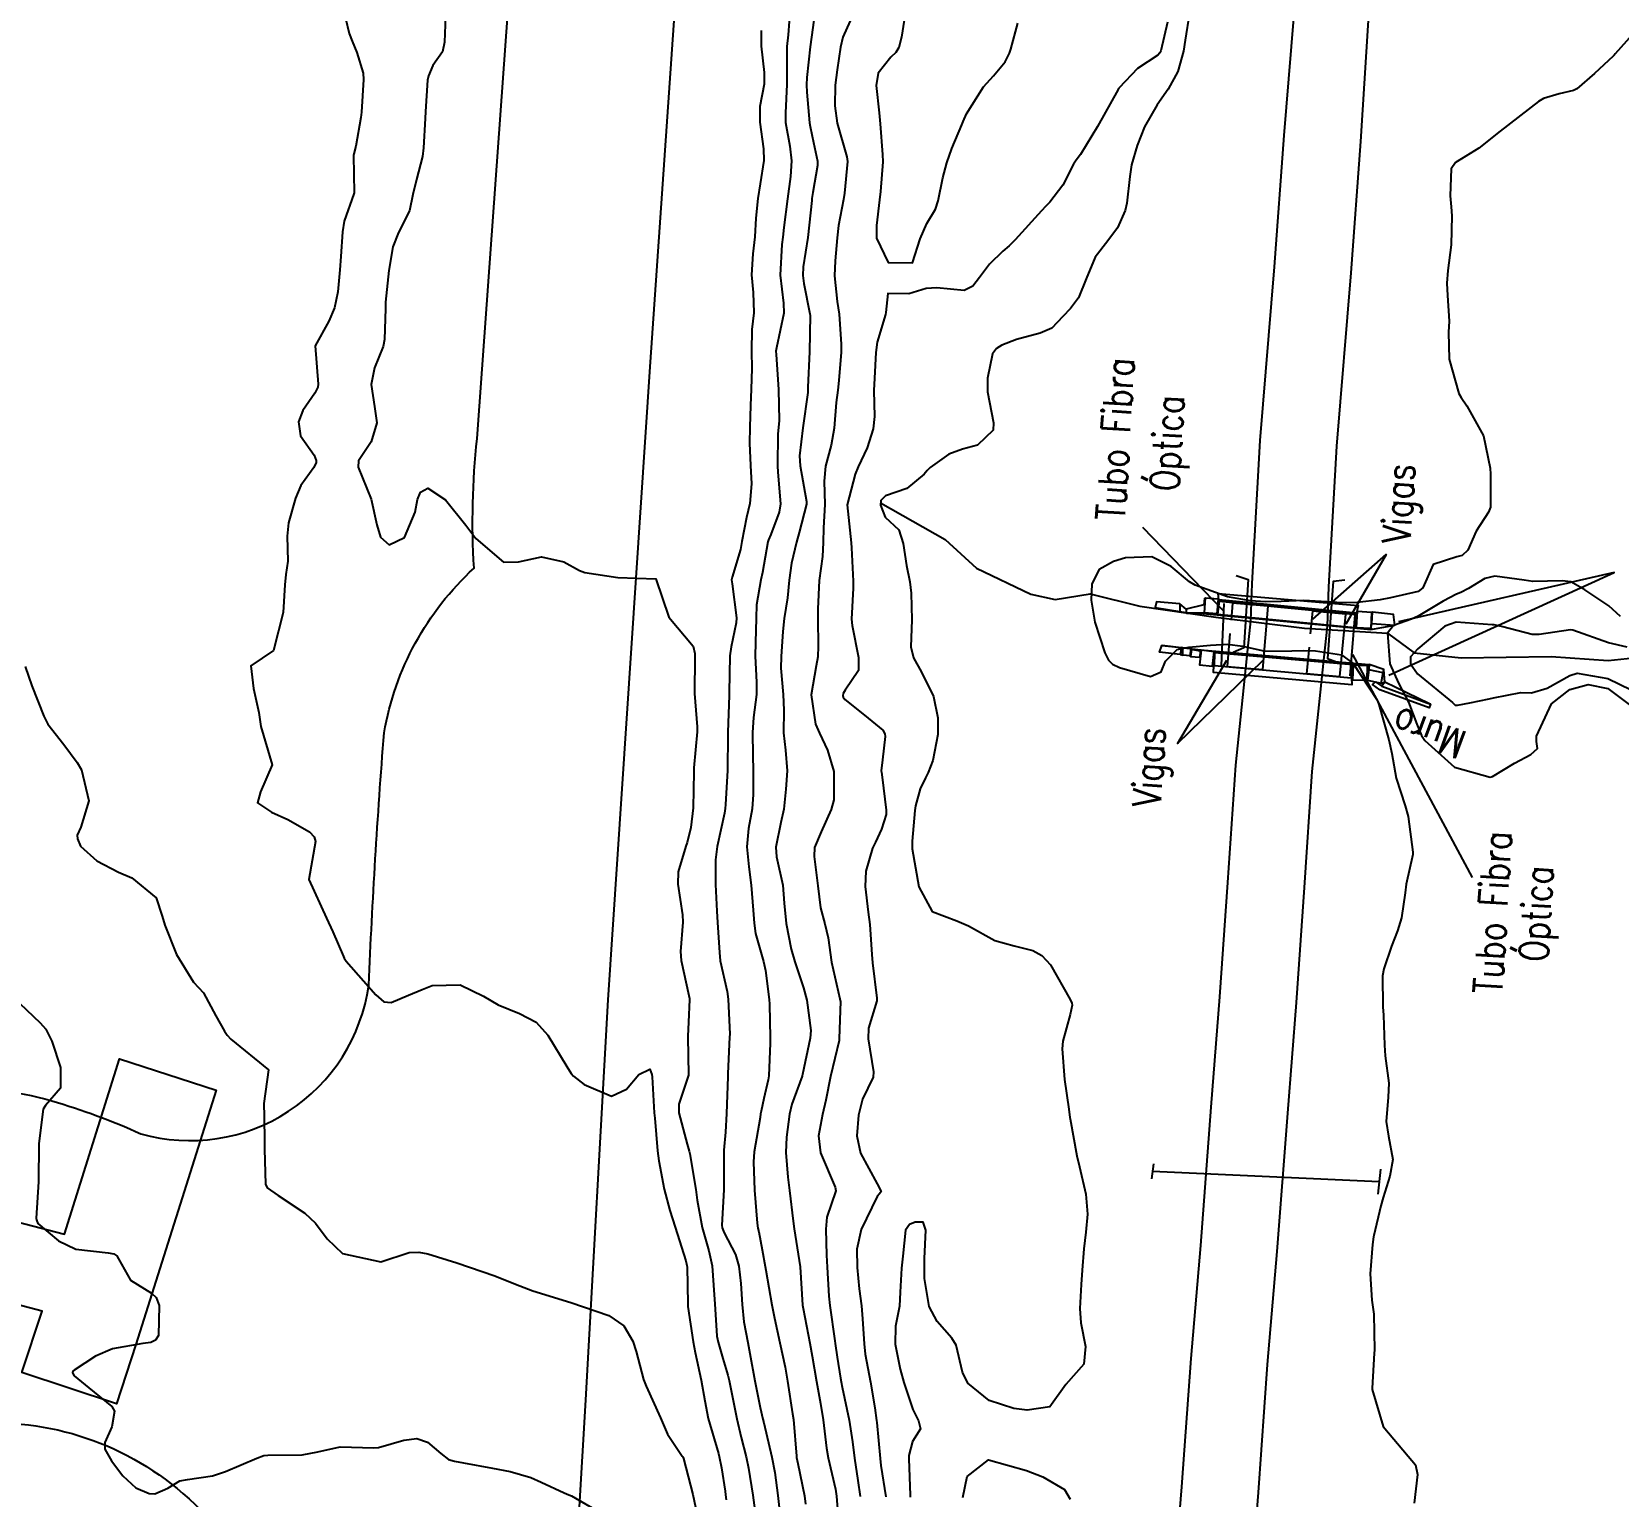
# Model space of a CAD drawing. Header units: metres. Extents: x 292545 to 299085, y 7450245 to 7463078.
# Drawn here: x 296440.6 to 296523.8, y 7460096.1 to 7460172.9 of the extents above; entities that cross this region are included whole.
import ezdxf

# ---------------------------------------------------------------- set-up
doc = ezdxf.new("R2010")
doc.units = ezdxf.units.M
doc.linetypes.add('CONTINUO', pattern=[0])
doc.linetypes.add('TRACEJADO', pattern=[8.7, 8, -0.7])
for name, color, linetype in [('Curvas de Nivel 1m', 11, 'Continuous'), ('Curvas de Nivel 5m', 15, 'Continuous'), ('Edificações', 30, 'Continuous'), ('Hidrografia', 140, 'Continuous'), ('Linha Férrea', 20, 'Continuous'), ('MURO', 30, 'Continuous'), ('PONTE', 45, 'CONTINUO'), ('Pontes e viadutos', 190, 'Continuous'), ('Pórtico', 62, 'Continuous'), ('TEXTO', 45, 'Continuous'), ('TUBO', 45, 'Continuous'), ('Vias Primárias', 230, 'Continuous'), ('VIGA', 190, 'Continuous')]:
    doc.layers.add(name, color=color, linetype=linetype)
doc.styles.add('ROMANS', font='romans', dxfattribs={"height": 0.2})

msp = doc.modelspace()

# ---------------------------------------------------------------- linework, layer by layer
at = {"layer": 'Curvas de Nivel 1m', "flags": 128}
for points, elevation in [([(296462.293, 7460173.697), (296462.242, 7460172.324), (296462.14, 7460171.83), (296461.635, 7460171.104), (296461.4, 7460170.559), (296461.356, 7460170.333), (296461.241, 7460168.699), (296461.225, 7460168.334), (296461.141, 7460166.781), (296461.081, 7460166.335), (296460.777, 7460165.125), (296460.581, 7460164.34), (296460.402, 7460163.484), (296459.819, 7460162.347), (296459.525, 7460161.592), (296459.322, 7460160.362), (296459.154, 7460158.697), (296459.143, 7460158.363), (296459.095, 7460156.735), (296459.018, 7460156.364), (296458.562, 7460155.253), (296458.394, 7460154.37), (296458.573, 7460153.221), (296458.687, 7460152.367), (296458.402, 7460151.371), (296457.722, 7460150.377), (296457.718, 7460150.047), (296458.386, 7460148.37), (296458.695, 7460147.021), (296458.886, 7460146.365), (296459.339, 7460145.975), (296460.143, 7460146.348), (296460.7, 7460147.683), (296460.83, 7460148.338), (296460.973, 7460148.731), (296461.372, 7460148.941), (296462.285, 7460148.321), (296463.35, 7460147.002), (296463.884, 7460146.305), (296465.331, 7460145.062), (296466.128, 7460145.076), (296467.334, 7460145.347), (296468.507, 7460145.072), (296469.327, 7460144.619), (296469.606, 7460144.516), (296471.323, 7460144.25), (296473.323, 7460144.19), (296474.004, 7460142.183), (296475.278, 7460140.651), (296475.377, 7460140.272), (296475.371, 7460140.169), (296475.361, 7460140.079), (296475.349, 7460138.168), (296475.486, 7460136.427), (296475.488, 7460136.166), (296475.317, 7460134.281), (296475.31, 7460134.168), (296475.308, 7460134.062), (296475.278, 7460132.168), (296475.163, 7460131.142), (296474.962, 7460130.365), (296474.894, 7460130.173), (296474.491, 7460128.825), (296474.483, 7460128.176), (296474.715, 7460126.568), (296474.731, 7460126.174), (296474.616, 7460124.646), (296474.646, 7460124.174), (296475.055, 7460122.334), (296475.09, 7460122.17), (296475.093, 7460122.129), (296475.041, 7460120.932), (296475.008, 7460120.196), (296475.006, 7460120.17), (296475.023, 7460119.17), (296475.033, 7460118.17), (296475.03, 7460118.152), (296475.012, 7460118.109), (296474.524, 7460116.64), (296474.531, 7460116.175), (296474.967, 7460114.529), (296475.072, 7460114.169), (296475.107, 7460114.023), (296475.425, 7460112.165), (296475.494, 7460111.605), (296475.753, 7460110.162), (296476.107, 7460108.951), (296476.281, 7460108.156), (296476.389, 7460106.636), (296476.41, 7460106.155), (296476.531, 7460104.469), (296476.585, 7460104.153), (296476.834, 7460103.298), (296477.107, 7460102.427), (296477.175, 7460102.145), (296477.253, 7460101.707), (296477.565, 7460100.138), (296477.804, 7460099.155), (296478.062, 7460098.131), (296478.179, 7460097.541), (296478.408, 7460096.125), (296478.675, 7460094.169)], 664), ([(296480.371, 7460174.11), (296480.267, 7460172.719), (296480.199, 7460172.112), (296480.185, 7460171.572), (296480.2, 7460170.111), (296480.12, 7460168.624), (296480.13, 7460168.112), (296480.353, 7460166.871), (296480.439, 7460166.107), (296480.388, 7460165.29), (296480.227, 7460164.11), (296480.041, 7460162.616), (296479.981, 7460162.113), (296479.925, 7460161.716), (296479.836, 7460160.115), (296480.026, 7460158.65), (296480.043, 7460158.112), (296479.65, 7460156.302), (296479.622, 7460156.118), (296479.626, 7460155.952), (296479.763, 7460154.115), (296479.788, 7460152.486), (296479.759, 7460152.117), (296479.728, 7460151.798), (296479.697, 7460150.117), (296479.721, 7460149.783), (296479.862, 7460148.115), (296479.798, 7460147.676), (296479.347, 7460146.518), (296479.232, 7460146.233), (296479.205, 7460146.121), (296478.921, 7460144.521), (296478.833, 7460144.125), (296478.603, 7460142.827), (296478.589, 7460142.127), (296478.558, 7460140.849), (296478.533, 7460140.127), (296478.61, 7460138.769), (296478.604, 7460138.126), (296478.445, 7460136.914), (296478.401, 7460136.128), (296478.416, 7460134.923), (296478.433, 7460134.128), (296478.43, 7460132.882), (296478.37, 7460132.128), (296478.192, 7460131.1), (296478.101, 7460130.131), (296478.194, 7460129.078), (296478.318, 7460128.128), (296478.426, 7460126.814), (296478.472, 7460126.129), (296478.558, 7460125.588), (296478.972, 7460124.122), (296479.076, 7460123.639), (296479.263, 7460122.118), (296479.284, 7460121.884), (296479.317, 7460120.117), (296479.312, 7460119.835), (296479.253, 7460118.118), (296479.22, 7460117.907), (296478.995, 7460116.924), (296478.84, 7460116.267), (296478.821, 7460116.122), (296478.799, 7460115.94), (296478.484, 7460114.127), (296478.443, 7460113.613), (296478.501, 7460112.127), (296478.64, 7460110.401), (296478.68, 7460110.124), (296478.719, 7460109.931), (296478.902, 7460108.988), (296479.049, 7460108.118), (296479.085, 7460107.923), (296479.406, 7460106.115), (296479.55, 7460105.42), (296479.834, 7460104.11), (296480.102, 7460102.836), (296480.234, 7460102.106), (296480.499, 7460100.402), (296480.539, 7460100.103), (296480.697, 7460098.177), (296480.704, 7460098.101), (296480.768, 7460097.791), (296481.113, 7460096.096), (296481.179, 7460095.655)], 662), ([(296481.672, 7460173.997), (296481.416, 7460172.094), (296481.251, 7460170.473), (296481.231, 7460170.096), (296481.238, 7460169.714), (296481.383, 7460168.093), (296481.412, 7460167.903), (296481.593, 7460167.077), (296481.802, 7460166.088), (296481.803, 7460165.864), (296481.558, 7460164.443), (296481.509, 7460164.135), (296481.503, 7460164.091), (296481.497, 7460164.035), (296481.302, 7460162.093), (296481.058, 7460160.549), (296481.028, 7460160.097), (296481.079, 7460159.677), (296481.398, 7460158.091), (296481.409, 7460158.018), (296481.391, 7460156.091), (296481.297, 7460154.23), (296481.296, 7460154.092), (296481.291, 7460153.951), (296481.036, 7460152.104), (296480.866, 7460150.638), (296480.885, 7460150.105), (296481.22, 7460148.247), (296481.224, 7460148.101), (296480.846, 7460146.607), (296480.707, 7460146.106), (296480.436, 7460144.999), (296480.316, 7460144.11), (296480.225, 7460143.19), (296480.051, 7460142.112), (296479.98, 7460141.419), (296479.893, 7460140.114), (296479.874, 7460139.504), (296479.998, 7460138.112), (296480.043, 7460137.304), (296480.018, 7460136.112), (296480.12, 7460135.205), (296480.213, 7460134.11), (296480.139, 7460133.16), (296480.028, 7460132.111), (296479.879, 7460131.4), (296479.615, 7460130.115), (296479.655, 7460129.605), (296479.976, 7460128.112), (296480.06, 7460127.169), (296480.165, 7460126.109), (296480.428, 7460124.768), (296480.606, 7460124.105), (296481.063, 7460122.743), (296481.242, 7460122.097), (296481.444, 7460120.501), (296481.418, 7460120.094), (296481.014, 7460118.19), (296480.997, 7460118.117), (296480.991, 7460118.1), (296480.461, 7460116.635), (296480.341, 7460116.106), (296480.176, 7460114.903), (296480.136, 7460114.108), (296480.246, 7460112.804), (296480.331, 7460112.106), (296480.526, 7460110.497), (296480.583, 7460110.103), (296480.893, 7460108.1), (296481.024, 7460106.098), (296481.049, 7460105.91), (296481.404, 7460104.094), (296481.52, 7460103.41), (296481.745, 7460102.091), (296481.963, 7460100.931), (296482.093, 7460100.087), (296482.269, 7460098.594), (296482.356, 7460098.084), (296482.748, 7460096.444), (296482.807, 7460096.079), (296482.936, 7460094.288)], 661), ([(296486.439, 7460174.039), (296486.202, 7460172.586), (296486.063, 7460172.044), (296485.907, 7460171.788), (296485.645, 7460171.541), (296484.991, 7460170.698), (296484.872, 7460170.058), (296485.041, 7460168.623), (296485.088, 7460168.055), (296485.208, 7460166.432), (296485.223, 7460166.054), (296485.111, 7460164.503), (296485.053, 7460164.055), (296484.888, 7460162.708), (296484.901, 7460162.056), (296485.514, 7460160.778), (296486.779, 7460160.766), (296487.19, 7460162.025), (296487.541, 7460162.826), (296487.998, 7460163.566), (296488.128, 7460164.014), (296488.373, 7460165.21), (296488.58, 7460166.01), (296488.841, 7460166.757), (296489.377, 7460168.002), (296489.442, 7460168.164), (296489.609, 7460168.573), (296490.51, 7460169.987), (296491.037, 7460170.573), (296491.643, 7460171.292), (296491.867, 7460171.75), (296491.938, 7460171.967), (296492.31, 7460173.32)], 659), ([(296501.306, 7460173.864), (296501.08, 7460172.444), (296500.99, 7460171.867), (296500.706, 7460170.8), (296500.188, 7460169.874), (296499.615, 7460169.053), (296498.946, 7460167.887), (296498.559, 7460166.92), (296498.274, 7460165.893), (296498.176, 7460165.292), (296498.032, 7460163.895), (296497.935, 7460163.51), (296497.54, 7460162.6), (296497.035, 7460161.907), (296496.373, 7460161.064), (296495.893, 7460159.924), (296495.493, 7460158.92), (296495.063, 7460158.359), (296494.676, 7460157.938), (296494.087, 7460157.334), (296493.474, 7460157.062), (296492.237, 7460156.735), (296491.468, 7460156.44), (296491.187, 7460156.262), (296490.976, 7460155.985), (296490.722, 7460154.709), (296490.717, 7460153.987), (296491.04, 7460152.36), (296491.015, 7460151.984), (296490.193, 7460151.204), (296489.403, 7460150.981), (296488.688, 7460150.719), (296487.711, 7460150.017), (296487.545, 7460149.864), (296487.388, 7460149.67), (296486.487, 7460148.922), (296485.37, 7460148.54), (296485.126, 7460148.293), (296485.099, 7460148.053), (296485.357, 7460147.414), (296486.073, 7460146.762), (296486.296, 7460146.036), (296486.469, 7460144.89), (296486.643, 7460144.03), (296486.714, 7460143.436), (296486.753, 7460142.035), (296486.701, 7460140.614), (296486.83, 7460140.034), (296487.262, 7460139.29), (296487.891, 7460138.02), (296488.11, 7460136.895), (296488.118, 7460136.017), (296487.85, 7460134.661), (296487.606, 7460134.024), (296487.468, 7460133.756), (296487.19, 7460133.176), (296486.935, 7460132.274), (296486.905, 7460132.033), (296486.768, 7460130.423), (296486.766, 7460130.034), (296487.123, 7460128.03), (296487.824, 7460126.733), (296489.105, 7460126.251), (296489.714, 7460125.994), (296491.095, 7460125.215), (296492.121, 7460124.942), (296493.09, 7460124.685), (296493.565, 7460124.43), (296494.022, 7460123.946), (296495.056, 7460122.13), (296495.142, 7460121.929), (296495.155, 7460121.826), (296495.047, 7460121.335), (296494.664, 7460119.936), (296494.634, 7460119.541), (296494.762, 7460117.934), (296494.99, 7460116.374), (296495.042, 7460115.929), (296495.049, 7460115.863), (296495.41, 7460113.926), (296495.537, 7460113.342), (296495.877, 7460111.921), (296495.969, 7460110.873), (296495.871, 7460109.92), (296495.771, 7460109.054), (296495.681, 7460107.922), (296495.633, 7460107.171), (296495.556, 7460105.923), (296495.613, 7460105.165), (296495.853, 7460103.92), (296495.763, 7460102.991), (296494.823, 7460101.93), (296493.979, 7460100.768), (296492.802, 7460100.588), (296492.093, 7460100.678), (296490.809, 7460101.085), (296489.686, 7460101.997), (296489.405, 7460102.577), (296489.077, 7460103.998), (296488.846, 7460104.358), (296488.079, 7460105.235), (296487.661, 7460106.018), (296487.421, 7460107.486), (296487.409, 7460108.022), (296487.421, 7460108.545), (296487.491, 7460110.021), (296487.336, 7460110.443), (296486.917, 7460110.454), (296486.63, 7460110.318), (296486.412, 7460110.035), (296486.275, 7460108.66), (296486.205, 7460108.037), (296486.138, 7460106.774), (296486.107, 7460106.038), (296485.893, 7460104.999), (296485.868, 7460104.04), (296486.133, 7460102.734), (296486.324, 7460102.035), (296486.802, 7460100.627), (296487.094, 7460100.027), (296487.211, 7460099.603), (296486.782, 7460098.951), (296486.594, 7460098.213), (296486.587, 7460098.032), (296486.655, 7460096.12), (296486.67, 7460096.031)], 658), ([(296478.851, 7460172.938), (296478.856, 7460172.128), (296479.011, 7460170.747), (296478.999, 7460170.126), (296478.783, 7460168.957), (296478.772, 7460168.128), (296478.976, 7460166.739), (296478.992, 7460166.126), (296478.798, 7460164.894), (296478.675, 7460164.129), (296478.569, 7460163.104), (296478.51, 7460162.13), (296478.411, 7460161.239), (296478.336, 7460160.132), (296478.432, 7460159.198), (296478.458, 7460158.13), (296478.35, 7460157.255), (296478.335, 7460156.131), (296478.363, 7460155.217), (296478.318, 7460154.131), (296478.281, 7460153.274), (296478.253, 7460152.132), (296478.237, 7460151.3), (296478.281, 7460150.131), (296478.338, 7460149.171), (296478.249, 7460148.131), (296478.078, 7460147.411), (296477.839, 7460146.135), (296477.755, 7460145.718), (296477.324, 7460144.272), (296477.298, 7460144.14), (296477.32, 7460143.917), (296477.55, 7460142.137), (296477.545, 7460141.883), (296477.278, 7460140.616), (296477.201, 7460140.141), (296477.167, 7460138.219), (296477.17, 7460138.141), (296477.169, 7460138.067), (296477.104, 7460136.142), (296477.106, 7460136.026), (296477.084, 7460134.142), (296476.969, 7460132.35), (296476.953, 7460132.143), (296476.917, 7460131.891), (296476.537, 7460130.149), (296476.45, 7460129.455), (296476.459, 7460128.15), (296476.52, 7460126.748), (296476.559, 7460126.155), (296476.654, 7460124.588), (296476.703, 7460124.154), (296477.059, 7460122.535), (296477.121, 7460122.149), (296477.199, 7460120.312), (296477.194, 7460120.148), (296477.105, 7460118.24), (296477.098, 7460118.149), (296477.092, 7460118.069), (296477.034, 7460116.149), (296476.973, 7460115.163), (296476.893, 7460114.221), (296476.891, 7460114.151), (296476.896, 7460112.198), (296476.895, 7460112.15), (296476.783, 7460110.283), (296476.801, 7460110.151), (296476.91, 7460109.894), (296477.51, 7460108.752), (296477.678, 7460108.138), (296477.779, 7460107.237), (296477.858, 7460106.135), (296477.943, 7460105.223), (296478.141, 7460104.131), (296478.261, 7460103.553), (296478.518, 7460102.125), (296478.802, 7460100.719), (296478.939, 7460100.119), (296478.984, 7460099.925), (296479.4, 7460098.114), (296479.556, 7460097.317), (296479.727, 7460096.11), (296479.841, 7460095.004)], 663), ([(296500.162, 7460173.381), (296499.804, 7460171.878), (296499.763, 7460171.767), (296499.649, 7460171.645), (296498.587, 7460170.942), (296497.624, 7460169.941), (296497.607, 7460169.917), (296497.597, 7460169.9), (296497.577, 7460169.855), (296496.48, 7460167.917), (296495.588, 7460166.447), (296495.367, 7460166.15), (296495.228, 7460165.934), (296494.671, 7460164.834), (296493.98, 7460163.946), (296493.773, 7460163.725), (296493.548, 7460163.484), (296492.163, 7460161.971), (296491.849, 7460161.654), (296491.524, 7460161.378), (296490.814, 7460160.686), (296490.301, 7460159.992), (296489.957, 7460159.537), (296489.496, 7460159.312), (296488.057, 7460159.454), (296487.497, 7460159.407), (296486.587, 7460159.127), (296485.494, 7460159.144), (296485.389, 7460158.146), (296485.367, 7460158.051), (296484.926, 7460156.598), (296484.856, 7460156.056), (296484.785, 7460154.714), (296484.758, 7460154.057), (296484.783, 7460152.693), (296484.721, 7460152.057), (296484.399, 7460151.064), (296483.93, 7460150.065), (296483.774, 7460149.679), (296483.363, 7460148.07), (296483.574, 7460146.068), (296483.592, 7460145.815), (296483.679, 7460144.066), (296483.68, 7460143.696), (296483.585, 7460142.067), (296483.612, 7460141.744), (296483.954, 7460140.063), (296483.952, 7460139.374), (296483.247, 7460138.349), (296483.147, 7460138.169), (296483.128, 7460138.072), (296483.147, 7460137.977), (296483.241, 7460137.849), (296484.262, 7460137.031), (296485.225, 7460136.245), (296485.334, 7460136.049), (296485.348, 7460135.923), (296485.209, 7460134.7), (296485.14, 7460134.114), (296485.151, 7460134.051), (296485.199, 7460133.783), (296485.408, 7460132.048), (296485.395, 7460131.824), (296485.163, 7460131.059), (296484.839, 7460130.371), (296484.681, 7460130.055), (296484.336, 7460128.857), (296484.304, 7460128.058), (296484.464, 7460126.702), (296484.552, 7460126.056), (296484.657, 7460124.485), (296484.681, 7460124.054), (296484.921, 7460122.185), (296484.909, 7460122.051), (296484.469, 7460120.625), (296484.451, 7460120.056), (296484.744, 7460118.324), (296484.721, 7460118.053), (296484.163, 7460116.891), (296483.953, 7460116.06), (296483.873, 7460114.968), (296484.059, 7460114.064), (296484.939, 7460112.451), (296485.14, 7460112.048), (296485.051, 7460111.929), (296484.93, 7460111.799), (296484.086, 7460110.062), (296483.87, 7460109.032), (296483.876, 7460108.065), (296483.989, 7460106.951), (296484.109, 7460106.061), (296484.17, 7460105.374), (296484.247, 7460104.059), (296484.307, 7460103.527), (296484.581, 7460102.054), (296484.803, 7460100.703), (296484.897, 7460100.049), (296484.91, 7460099.931), (296485.09, 7460098.047), (296485.131, 7460097.682), (296485.386, 7460096.044)], 659), ([(296524.53, 7460172.717), (296523.645, 7460171.721), (296523.589, 7460171.655), (296523.538, 7460171.601), (296522.553, 7460170.691), (296521.626, 7460169.892), (296521.444, 7460169.802), (296520.692, 7460169.629), (296519.884, 7460169.374), (296519.619, 7460169.223), (296517.603, 7460167.67), (296516.494, 7460166.777), (296515.581, 7460166.219), (296515.257, 7460166.014), (296515.036, 7460165.695), (296514.986, 7460164.268), (296515.035, 7460163.695), (296515.069, 7460163.218), (296515.043, 7460161.697), (296514.856, 7460160.357), (296514.804, 7460159.7), (296514.844, 7460159.048), (296514.924, 7460157.698), (296514.894, 7460157.115), (296514.927, 7460155.698), (296515.436, 7460153.904), (296515.552, 7460153.689), (296515.849, 7460153.266), (296516.738, 7460151.677), (296517.079, 7460149.982), (296517.101, 7460149.673), (296517.097, 7460147.941), (296516.988, 7460147.674), (296516.347, 7460146.686), (296515.912, 7460145.684), (296515.614, 7460145.412), (296515.338, 7460145.332), (296514.099, 7460144.941), (296513.548, 7460143.716), (296513.311, 7460143.52), (296511.849, 7460143.193), (296511.306, 7460143.087), (296510.107, 7460142.95), (296509.305, 7460142.933), (296508.506, 7460142.973), (296507.305, 7460143.045), (296506.114, 7460142.993), (296505.305, 7460142.975), (296504.509, 7460143.026), (296503.307, 7460143.239), (296501.607, 7460143.857), (296501.315, 7460144.026), (296500.358, 7460144.839), (296499.335, 7460145.336), (296497.951, 7460145.283), (296497.331, 7460145.1), (296496.571, 7460144.67), (296496.187, 7460143.921), (296496.16, 7460143.066), (296496.342, 7460141.92), (296496.879, 7460140.312), (296497.067, 7460139.912), (296497.27, 7460139.704), (296497.645, 7460139.527), (296499.261, 7460139.057), (296499.83, 7460139.309), (296500.055, 7460139.872), (296500.657, 7460140.488), (296501.28, 7460140.607), (296502.416, 7460140.715), (296503.282, 7460140.768), (296504.116, 7460140.662), (296505.279, 7460140.39), (296506.671, 7460140.404), (296507.279, 7460140.429), (296507.913, 7460140.414), (296509.277, 7460140.204), (296509.891, 7460139.754), (296511.136, 7460137.849), (296511.19, 7460137.741), (296511.241, 7460137.589), (296511.766, 7460135.735), (296511.92, 7460135.025), (296512.148, 7460133.73), (296512.618, 7460132.286), (296512.788, 7460131.724), (296513.024, 7460129.851), (296513.019, 7460129.721), (296512.683, 7460128.171), (296512.62, 7460127.725), (296512.426, 7460126.411), (296512.227, 7460125.729), (296511.91, 7460124.917), (296511.499, 7460123.736), (296511.442, 7460123.372), (296511.46, 7460121.736), (296511.488, 7460121.296), (296511.537, 7460119.735), (296511.582, 7460119.177), (296511.758, 7460117.732), (296511.73, 7460116.998), (296511.621, 7460115.734), (296511.754, 7460114.954), (296511.968, 7460113.73), (296511.823, 7460112.858), (296511.47, 7460111.735), (296511.353, 7460111.311), (296510.978, 7460109.739), (296510.968, 7460109.684), (296510.908, 7460109.278), (296510.783, 7460107.742), (296510.872, 7460106.353), (296510.967, 7460105.739), (296510.98, 7460105.62), (296511.009, 7460103.738), (296511.004, 7460103.575), (296510.888, 7460101.739), (296510.887, 7460101.665), (296511.461, 7460099.733), (296512.777, 7460098.173), (296513.165, 7460097.716), (296513.267, 7460097.214), (296513.101, 7460095.716)], 657), ([(296523.918, 7460142.21), (296523.305, 7460142.762), (296522.047, 7460143.613), (296521.319, 7460144.037), (296520.858, 7460144.088), (296519.319, 7460144.053), (296518.857, 7460144.118), (296517.323, 7460144.324), (296516.801, 7460144.195), (296515.948, 7460143.684), (296515.534, 7460143.465), (296515.31, 7460143.38), (296514.618, 7460143.012), (296513.298, 7460142.221), (296512.949, 7460142.071), (296512.006, 7460141.733), (296511.689, 7460141.336), (296511.82, 7460139.735), (296512.28, 7460138.707), (296512.804, 7460137.724), (296513.231, 7460136.57), (296513.483, 7460135.973), (296513.653, 7460135.714), (296515.202, 7460134.317), (296517.075, 7460133.791), (296517.195, 7460133.819), (296518.354, 7460134.51), (296519.213, 7460134.978), (296519.569, 7460135.293), (296519.508, 7460135.646), (296519.513, 7460135.933), (296520.303, 7460137.634), (296521.251, 7460138.39), (296522.22, 7460138.643), (296523.251, 7460138.442), (296524.378, 7460137.589)], 656), ([(296440.256, 7460139.587), (296440.605, 7460138.576), (296441.229, 7460136.981), (296441.441, 7460136.568), (296442.281, 7460135.491), (296442.969, 7460134.552), (296443.197, 7460134.173), (296443.594, 7460132.544), (296443.159, 7460131.164), (296442.972, 7460130.736), (296442.99, 7460130.552), (296443.149, 7460130.174), (296444.007, 7460129.403), (296445.136, 7460128.797), (296445.849, 7460128.513), (296447.117, 7460127.464), (296447.439, 7460126.497), (296447.573, 7460126.02), (296448.182, 7460124.489), (296449.068, 7460123.028), (296449.337, 7460122.748), (296449.604, 7460122.472), (296450.241, 7460121.266), (296450.696, 7460120.455), (296450.837, 7460120.259), (296451.029, 7460120.051), (296453.013, 7460118.43), (296452.757, 7460116.662), (296452.766, 7460116.432), (296452.777, 7460116.228), (296452.804, 7460114.432), (296452.806, 7460114.276), (296452.855, 7460112.431), (296452.94, 7460112.241), (296453.515, 7460111.843), (296454.921, 7460110.921), (296455.477, 7460110.402), (296456.091, 7460109.578), (296456.897, 7460108.804), (296458.893, 7460108.36), (296460.394, 7460108.849), (296460.898, 7460108.868), (296461.357, 7460108.793), (296462.893, 7460108.31), (296464.883, 7460107.635), (296465.955, 7460107.201), (296466.872, 7460106.844), (296468.863, 7460106.24), (296470.856, 7460105.553), (296471.649, 7460105.006), (296472.117, 7460104.201), (296472.296, 7460103.656), (296472.675, 7460102.192), (296472.818, 7460101.841), (296473.564, 7460100.182), (296473.928, 7460099.326), (296474.704, 7460098.171), (296474.738, 7460098.136), (296474.772, 7460098.049), (296475.256, 7460096.165), (296475.406, 7460095.501)], 666), ([(296439.243, 7460122.597), (296441.038, 7460120.904), (296441.328, 7460120.567), (296441.652, 7460119.938), (296442.1, 7460118.559), (296442.094, 7460117.467), (296441.316, 7460116.567), (296441.188, 7460116.37), (296440.963, 7460114.57), (296440.943, 7460112.57), (296440.833, 7460110.653), (296440.844, 7460110.571), (296440.857, 7460110.515), (296440.911, 7460110.375), (296441.994, 7460109.467), (296442.898, 7460109.03), (296444.592, 7460108.837), (296444.895, 7460108.785), (296445.056, 7460108.689), (296445.138, 7460108.526), (296445.772, 7460107.406), (296446.875, 7460106.724), (296447.114, 7460106.498), (296447.279, 7460106.084), (296447.237, 7460104.496), (296447.081, 7460104.257), (296446.839, 7460104.137), (296446.412, 7460104.08), (296444.836, 7460103.804), (296443.944, 7460103.427), (296442.824, 7460102.682), (296442.751, 7460102.623), (296442.727, 7460102.551), (296442.821, 7460102.384), (296443.593, 7460101.76), (296444.797, 7460100.777), (296444.926, 7460100.528), (296444.785, 7460099.705), (296444.425, 7460098.886), (296444.426, 7460098.533), (296444.767, 7460097.929), (296445.378, 7460097.14), (296446.043, 7460096.511), (296446.749, 7460096.213), (296447.052, 7460096.193), (296447.726, 7460096.49), (296448.359, 7460096.882), (296448.758, 7460096.946), (296450.079, 7460097.148), (296450.762, 7460097.377), (296452.395, 7460098.062), (296452.771, 7460098.21), (296452.972, 7460098.227), (296454.771, 7460098.242), (296455.591, 7460098.398), (296456.776, 7460098.671), (296458.532, 7460098.606), (296458.776, 7460098.624), (296460.11, 7460099.016), (296460.781, 7460099.104), (296461.354, 7460098.907), (296462.052, 7460098.321), (296462.457, 7460098.002), (296462.769, 7460097.912), (296463.242, 7460097.831), (296464.765, 7460097.537), (296465.682, 7460097.362), (296466.761, 7460097.053), (296467.301, 7460096.805), (296468.524, 7460096.243), (296468.752, 7460096.151), (296468.9, 7460096.089), (296470.735, 7460095.019)], 667), ([(296489.423, 7460096), (296489.651, 7460097.105), (296490.773, 7460097.98), (296492.765, 7460097.416), (296493.623, 7460097.084), (296494.75, 7460096.418), (296495.057, 7460095.927)], 658)]:
    msp.add_lwpolyline(points, dxfattribs=dict(at, elevation=elevation))
at = {"layer": 'Curvas de Nivel 5m', "flags": 128}
for points, elevation in [([(296456.863, 7460174.388), (296457.248, 7460172.793), (296457.399, 7460172.383), (296457.647, 7460171.797), (296457.975, 7460170.714), (296457.995, 7460170.375), (296457.885, 7460168.656), (296457.858, 7460168.376), (296457.588, 7460166.87), (296457.49, 7460166.475), (296457.474, 7460166.381), (296457.503, 7460164.432), (296457.489, 7460164.381), (296456.985, 7460162.939), (296456.891, 7460162.386), (296456.809, 7460161.099), (296456.758, 7460160.388), (296456.649, 7460159.235), (296456.463, 7460158.39), (296456.165, 7460157.704), (296455.463, 7460156.4), (296455.612, 7460154.398), (296455.597, 7460154.242), (296455.436, 7460153.921), (296454.811, 7460153.02), (296454.576, 7460152.413), (296454.683, 7460151.689), (296455.396, 7460150.679), (296455.503, 7460150.399), (296455.508, 7460150.282), (296455.387, 7460150.018), (296454.703, 7460149.08), (296454.43, 7460148.414), (296454.052, 7460147.122), (296453.982, 7460146.42), (296454.023, 7460145.113), (296453.91, 7460144.421), (296453.859, 7460143.877), (296453.785, 7460142.423), (296453.273, 7460140.43), (296452.076, 7460139.631), (296452.216, 7460138.44), (296452.495, 7460137.176), (296452.611, 7460136.436), (296453.203, 7460134.43), (296452.597, 7460133.02), (296452.441, 7460132.437), (296453.168, 7460131.952), (296454.022, 7460131.564), (296455.158, 7460130.911), (296455.412, 7460130.662), (296455.469, 7460130.405), (296455.133, 7460128.41), (296456.055, 7460126.396), (296456.377, 7460125.672), (296456.938, 7460124.382), (296456.985, 7460124.284), (296457.08, 7460124.136), (296458.635, 7460122.364), (296459.058, 7460122.006), (296459.447, 7460121.966), (296460.356, 7460122.347), (296461.066, 7460122.655), (296461.594, 7460122.858), (296463.062, 7460122.9), (296464.287, 7460122.298), (296465.048, 7460121.846), (296466.165, 7460121.394), (296467.04, 7460120.935), (296467.651, 7460120.254), (296468.653, 7460118.607), (296468.884, 7460118.241), (296469.011, 7460118.097), (296469.572, 7460117.667), (296470.995, 7460117.049), (296471.782, 7460117.428), (296472.431, 7460118.199), (296473.016, 7460118.471), (296473.118, 7460118.189), (296473.128, 7460118.072), (296473.243, 7460116.187), (296473.269, 7460115.898), (296473.417, 7460114.185), (296473.487, 7460113.655), (296473.763, 7460112.182), (296474.054, 7460111.051), (296474.332, 7460110.176), (296474.895, 7460108.417), (296474.955, 7460108.169), (296474.964, 7460108.097), (296474.995, 7460106.169), (296475.006, 7460106.024), (296475.278, 7460104.166), (296475.391, 7460103.611), (296475.705, 7460102.161), (296475.89, 7460101.076), (296476.069, 7460100.157), (296476.611, 7460098.315), (296476.653, 7460098.151), (296476.767, 7460097.554), (296476.951, 7460096.343), (296476.981, 7460096.147), (296477.018, 7460095.877)], 665), ([(296483.67, 7460173.804), (296483.131, 7460172.602), (296483, 7460172.077), (296482.835, 7460170.878), (296482.736, 7460170.079), (296482.704, 7460168.987), (296482.841, 7460168.078), (296483.341, 7460166.317), (296483.373, 7460166.072), (296483.217, 7460164.414), (296483.16, 7460164.074), (296482.9, 7460162.716), (296482.832, 7460162.077), (296482.736, 7460160.856), (296482.694, 7460160.078), (296482.838, 7460158.728), (296482.938, 7460158.075), (296483.049, 7460156.492), (296483.042, 7460156.074), (296482.92, 7460154.596), (296482.863, 7460154.076), (296482.789, 7460153.442), (296482.679, 7460152.081), (296482.525, 7460151.204), (296482.228, 7460150.087), (296482.159, 7460149.311), (296482.189, 7460148.088), (296482.125, 7460146.863), (296482.101, 7460146.089), (296482.064, 7460145.357), (296481.896, 7460144.091), (296481.825, 7460142.619), (296481.82, 7460142.092), (296481.835, 7460140.649), (296481.825, 7460140.092), (296481.732, 7460139.627), (296481.472, 7460138.097), (296481.705, 7460136.57), (296481.902, 7460136.09), (296482.328, 7460135.197), (296482.65, 7460134.078), (296482.662, 7460132.597), (296482.525, 7460132.08), (296481.995, 7460130.921), (296481.65, 7460130.093), (296481.624, 7460129.615), (296481.828, 7460128.089), (296481.954, 7460126.93), (296482.182, 7460126.084), (296482.365, 7460125.35), (296482.53, 7460124.078), (296482.974, 7460122.152), (296482.997, 7460122.071), (296483.004, 7460122.022), (296482.947, 7460120.071), (296482.931, 7460119.97), (296482.491, 7460118.078), (296482.231, 7460116.845), (296482.056, 7460116.084), (296481.862, 7460114.977), (296481.961, 7460114.09), (296482.729, 7460112.289), (296482.758, 7460112.082), (296482.293, 7460110.713), (296482.235, 7460110.087), (296482.277, 7460108.708), (296482.308, 7460108.086), (296482.398, 7460106.557), (296482.442, 7460106.084), (296482.711, 7460104.215), (296482.735, 7460104.081), (296482.836, 7460103.369), (296483.008, 7460102.261), (296483.039, 7460102.077), (296483.096, 7460101.799), (296483.471, 7460100.07), (296483.644, 7460098.93), (296483.747, 7460098.065), (296483.916, 7460096.902), (296484.045, 7460096.06)], 660), ([(296524.274, 7460140.594), (296523.281, 7460140.83), (296521.42, 7460141.489), (296521.291, 7460141.517), (296519.658, 7460141.274), (296519.287, 7460141.273), (296517.744, 7460141.665), (296517.294, 7460141.766), (296517.184, 7460141.781), (296515.295, 7460141.92), (296514.707, 7460141.699), (296513.281, 7460140.519), (296512.9, 7460140.101), (296512.909, 7460139.724), (296513.265, 7460139.204), (296515.112, 7460137.692), (296515.178, 7460137.627), (296515.242, 7460137.567), (296515.371, 7460137.559), (296516.011, 7460137.682), (296517.026, 7460137.892), (296517.247, 7460137.944), (296518.688, 7460138.219), (296519.248, 7460138.206), (296520.068, 7460138.455), (296521.258, 7460139.124), (296521.636, 7460139.239), (296523.256, 7460138.957), (296524.479, 7460138.359)], 655)]:
    msp.add_lwpolyline(points, dxfattribs=dict(at, elevation=elevation))
at = {"layer": 'Edificações'}
msp.add_lwpolyline([(296446.06, 7460104.025), (296445.04, 7460100.921), (296440.069, 7460102.554), (296441.147, 7460105.772), (296434.688, 7460107.474), (296436.055, 7460111.451), (296442.317, 7460109.822), (296445.197, 7460119.012), (296450.261, 7460117.377)], close=True, dxfattribs=at)
at = {"layer": 'Hidrografia', "elevation": 658}
msp.add_lwpolyline([(296485.113, 7460148.173), (296488.492, 7460146.242), (296490.134, 7460144.745), (296492.99, 7460143.39), (296494.275, 7460143.105), (296494.275, 7460143.105), (296496.107, 7460143.396), (296498.701, 7460142.748), (296502.699, 7460142.178), (296507.34, 7460141.607), (296511.689, 7460141.336), (296513.09, 7460140.31), (296515.56, 7460140.039), (296520.272, 7460140.11), (296523.271, 7460139.896), (296526.583, 7460140.247)], dxfattribs=at)
at = {"layer": 'Linha Férrea', "linetype": 'Continuous'}
for points in [[(296506.884, 7460175.102), (296506.259, 7460167.434), (296505.755, 7460160.547), (296505.008, 7460151.433), (296504.573, 7460143.948), (296504.503, 7460141.984), (296504.347, 7460140.492), (296503.722, 7460134.422), (296503.305, 7460128.268), (296502.888, 7460122.266), (296502.436, 7460116.475), (296501.881, 7460109.225), (296501.377, 7460103.294), (296500.89, 7460096.566), (296500.334, 7460089.643)], [(296510.763, 7460174.883), (296510.275, 7460167.123), (296509.77, 7460160.236), (296509.026, 7460151.151), (296508.597, 7460143.759), (296508.524, 7460141.703), (296508.353, 7460140.076), (296507.736, 7460134.079), (296507.323, 7460127.992), (296506.905, 7460121.97), (296506.452, 7460116.165), (296505.895, 7460108.901), (296505.392, 7460102.979), (296504.906, 7460096.26), (296504.35, 7460089.336)]]:
    msp.add_lwpolyline(points, dxfattribs=at)
at = {"layer": 'MURO', "linetype": 'CONTINUO'}
msp.add_polyline3d([(296511.07, 7460138.784, 657.166), (296511.394, 7460138.549, 657.147), (296513.949, 7460137.614, 656.812), (296513.88, 7460137.426, 656.812), (296511.299, 7460138.37, 657.147), (296510.916, 7460138.649, 657.166)], close=True, dxfattribs=at)
msp.add_polyline3d([(296513.949, 7460137.614, 656.812), (296513.86, 7460137.649, 656.356), (296511.551, 7460138.761, 655.617), (296511.394, 7460138.549, 657.147)], dxfattribs=at)
at = {"layer": 'PONTE', "linetype": 'CONTINUO'}
for points in [[(296500.799, 7460142.868, 656.77), (296499.586, 7460142.976, 656.08), (296499.518, 7460142.679, 656.061), (296500.8, 7460142.481, 656.757)], [(296501.131, 7460142.588, 656.412), (296500.799, 7460142.868, 656.77), (296500.8, 7460142.481, 656.757), (296501.137, 7460142.418, 656.329)], [(296502.158, 7460143.184, 657.844), (296502.091, 7460143.158, 657.129), (296502.067, 7460142.82, 656.925), (296501.131, 7460142.588, 656.412), (296501.137, 7460142.418, 656.329), (296502.035, 7460142.407, 656.925), (296502.093, 7460142.409, 657.852)], [(296502.868, 7460143.007, 657.152), (296502.785, 7460142.324, 657.131), (296502.746, 7460142.353, 657.854)], [(296502.811, 7460143.129, 657.844), (296502.85, 7460143.086, 657.513), (296502.868, 7460143.007, 657.152), (296510.063, 7460142.313, 657.168), (296510.076, 7460142.382, 657.409), (296510.107, 7460142.47, 657.84)], [(296499.518, 7460142.679, 656.061), (296499.545, 7460142.647, 655.78), (296501.143, 7460142.405, 656.019), (296501.17, 7460142.382, 656.179), (296502.028, 7460142.36, 656.184), (296502.035, 7460142.407, 656.925)], [(296502.028, 7460142.36, 656.184), (296510.829, 7460141.527, 655.958)], [(296502.785, 7460142.324, 657.131), (296509.981, 7460141.629, 657.134)], [(296510.061, 7460141.637, 657.841), (296509.981, 7460141.629, 657.134), (296510.063, 7460142.313, 657.168)], [(296510.829, 7460141.527, 655.958), (296510.88, 7460141.846, 657.423), (296510.914, 7460142.444, 657.423), (296510.879, 7460142.427, 657.832)], [(296510.88, 7460141.846, 657.423), (296512.079, 7460141.756, 656.449), (296512.012, 7460142.32, 656.554), (296510.914, 7460142.444, 657.423)], [(296510.833, 7460141.595, 657.841), (296510.829, 7460141.527, 655.958), (296511.404, 7460141.641, 655.59), (296512.079, 7460141.756, 656.449)], [(296499.854, 7460140.681, 656.422), (296499.877, 7460140.7, 656.216), (296501.897, 7460140.468, 656.23), (296501.92, 7460140.446, 657.849)], [(296500.828, 7460140.218, 656.999), (296500.954, 7460140.187, 656.704), (296500.971, 7460140.568, 656.491), (296500.894, 7460140.577, 656.97)], [(296501.402, 7460140.519, 656.551), (296500.971, 7460140.568, 656.491)], [(296501.364, 7460140.111, 657.152), (296501.347, 7460140.143, 656.818), (296501.402, 7460140.519, 656.551), (296501.42, 7460140.478, 657.145)], [(296501.88, 7460140.396, 657.286), (296501.42, 7460140.478, 657.145), (296501.364, 7460140.111, 657.152), (296501.846, 7460140.073, 657.286)], [(296501.897, 7460140.468, 656.23), (296501.88, 7460140.396, 657.286), (296501.846, 7460140.073, 657.286)], [(296501.897, 7460140.468, 656.23), (296510.728, 7460139.694, 656.026)], [(296502.622, 7460139.628, 657.141), (296502.644, 7460140.309, 657.135), (296502.609, 7460140.362, 657.849)], [(296501.347, 7460140.143, 656.818), (296500.954, 7460140.187, 656.704)], [(296509.864, 7460138.892, 657.853), (296509.808, 7460138.985, 657.647), (296509.797, 7460138.982, 657.192), (296502.622, 7460139.628, 657.141), (296502.584, 7460139.636, 657.662), (296502.517, 7460139.599, 657.847)], [(296509.808, 7460138.985, 657.647), (296509.821, 7460138.622, 657.648), (296502.576, 7460139.273, 657.66), (296502.584, 7460139.636, 657.662)], [(296509.866, 7460139.675, 657.127), (296502.644, 7460140.309, 657.135)], [(296509.797, 7460138.982, 657.192), (296509.866, 7460139.675, 657.127), (296509.89, 7460139.652, 657.843)], [(296510.728, 7460139.694, 656.026), (296510.709, 7460139.416, 657.453), (296510.641, 7460138.876, 657.435), (296510.629, 7460138.865, 657.853)], [(296511.462, 7460139.259, 656.897), (296511.5, 7460139.429, 655.91), (296510.728, 7460139.694, 656.026), (296510.655, 7460139.626, 657.84)], [(296510.641, 7460138.876, 657.435), (296511.371, 7460138.719, 656.897), (296511.462, 7460139.259, 656.897), (296510.709, 7460139.416, 657.453)], [(296511.371, 7460138.719, 656.897), (296511.551, 7460138.761, 655.617), (296511.5, 7460139.429, 655.91)]]:
    msp.add_polyline3d(points, dxfattribs=at)
for points in [[(296502.158, 7460143.184, 657.844), (296502.811, 7460143.129, 657.844), (296502.746, 7460142.353, 657.854), (296502.093, 7460142.409, 657.852)], [(296502.85, 7460143.086, 657.513), (296502.815, 7460143.418, 657.486), (296510.156, 7460142.782, 657.361), (296510.076, 7460142.382, 657.409)], [(296510.879, 7460142.427, 657.832), (296510.107, 7460142.47, 657.84), (296510.061, 7460141.637, 657.841), (296510.833, 7460141.595, 657.841)], [(296500.828, 7460140.218, 656.999), (296499.734, 7460140.333, 656.461), (296499.854, 7460140.681, 656.422), (296500.894, 7460140.577, 656.97)], [(296501.92, 7460140.446, 657.849), (296501.828, 7460139.682, 657.858), (296502.517, 7460139.599, 657.847), (296502.609, 7460140.362, 657.849)], [(296510.655, 7460139.626, 657.84), (296509.89, 7460139.652, 657.843), (296509.864, 7460138.892, 657.853), (296510.629, 7460138.865, 657.853)]]:
    msp.add_polyline3d(points, close=True, dxfattribs=at)
at = {"layer": 'Pontes e viadutos'}
for points in [[(296503.759, 7460144.355), (296504.397, 7460144.153), (296504.159, 7460140.575), (296503.594, 7460140.316)], [(296509.45, 7460144.123), (296508.841, 7460144.04), (296508.552, 7460140.016), (296509.155, 7460139.775)]]:
    msp.add_lwpolyline(points, dxfattribs=at)
at = {"layer": 'Pórtico'}
for points in [[(296499.418, 7460113.503), (296499.326, 7460112.725)], [(296499.372, 7460113.114), (296511.255, 7460112.574)], [(296511.323, 7460113.232), (296511.188, 7460111.916)]]:
    msp.add_lwpolyline(points, dxfattribs=at)
at = {"layer": 'TEXTO', "linetype": 'CONTINUO'}
for points in [[(296503.087, 7460142.514, 0), (296498.86, 7460146.883, 0)], [(296507.772, 7460142.079, 0), (296511.63, 7460145.47, 0), (296509.519, 7460141.807, 0)], [(296511.761, 7460139.132, 0), (296523.587, 7460144.516, 0), (296512.281, 7460141.933, 0)], [(296503.254, 7460139.895, 0), (296500.676, 7460135.554, 0), (296505.158, 7460139.898, 0)], [(296509.858, 7460140.213, 0), (296516.141, 7460128.526, 0)]]:
    msp.add_polyline3d(points, dxfattribs=at)
at = {"layer": 'TUBO', "linetype": 'TRACEJADO', "flags": 128}
for points in [[(296502.99, 7460139.649), (296503.126, 7460142.894)], [(296509.979, 7460142.289), (296509.728, 7460139.098)]]:
    msp.add_lwpolyline(points, dxfattribs=at)
at = {"layer": 'Vias Primárias'}
for points, elevation in [([(296375.242, 7460204.532), (296357.483, 7460146.414, 0.364211), (296365.062, 7460133.929), (296408.179, 7460120.175), (296422.977, 7460115.222), (296424.52, 7460115.038, -0.025716), (296435.718, 7460117.286, -0.104643), (296441.643, 7460116.804, -0.038077), (296446.309, 7460115.08, 0.454768), (296458.268, 7460122.88, -0.009217), (296459.074, 7460136.117, -0.166079), (296463.79, 7460144.744, -0.04241), (296463.951, 7460151.538), (296466.131, 7460181.863)], 684.803), ([(296302.425, 7460146.059), (296357.093, 7460128.521), (296395.274, 7460116.783), (296419.508, 7460109.268), (296421.897, 7460108.5, -0.151666), (296430.206, 7460102.666, 0.261996), (296436.887, 7460099.834, -0.209491), (296448.52, 7460096.219, -0.152445), (296455.608, 7460084.76, -0.166612), (296454.877, 7460075.514, 0.312685), (296455.745, 7460071.167, -0.177257), (296458.264, 7460065.983, -0.058962), (296458.14, 7460058.364), (296454.333, 7459986.575), (296451.929, 7459940.08, -0.180035)], 681.967)]:
    msp.add_lwpolyline(points, format="xyb", dxfattribs=dict(at, elevation=elevation))
at = {"layer": 'Vias Primárias', "elevation": 684.803}
msp.add_lwpolyline([(296475.558, 7460192.148), (296473.006, 7460155.31), (296470.811, 7460122.098), (296469.633, 7460101.121), (296468.293, 7460078.311), (296461.323, 7459948.472)], dxfattribs=at)
at = {"layer": 'VIGA', "linetype": 'TRACEJADO', "flags": 128}
for points in [[(296503.283, 7460139.593), (296505.157, 7460139.431), (296505.442, 7460142.756), (296503.567, 7460142.916)], [(296507.45, 7460139.214), (296509.2, 7460139.061), (296509.511, 7460142.329), (296507.761, 7460142.495)]]:
    msp.add_lwpolyline(points, close=True, dxfattribs=at)

# ---------------------------------------------------------------- texts
at = {"layer": 'TEXTO', "style": 'ROMANS', "width": 0.8}
for s, rotation, p in [('Tubo Fibra', 86.59596, (296497.916, 7460147.217)), ('Óptica', 86.59596, (296500.738, 7460148.743)), ('Vigas', 86.59596, (296512.892, 7460146.009)), ('Muro', 159.68224, (296515.92, 7460136.118)), ('Vigas', 86.59596, (296499.801, 7460132.185)), ('Tubo Fibra', 86.59596, (296517.705, 7460122.382)), ('Óptica', 86.59596, (296520.094, 7460124.067))]:
    msp.add_text(s, height=1.5, rotation=rotation, dxfattribs=at).set_placement(p)

doc.saveas('drawing.dxf')
